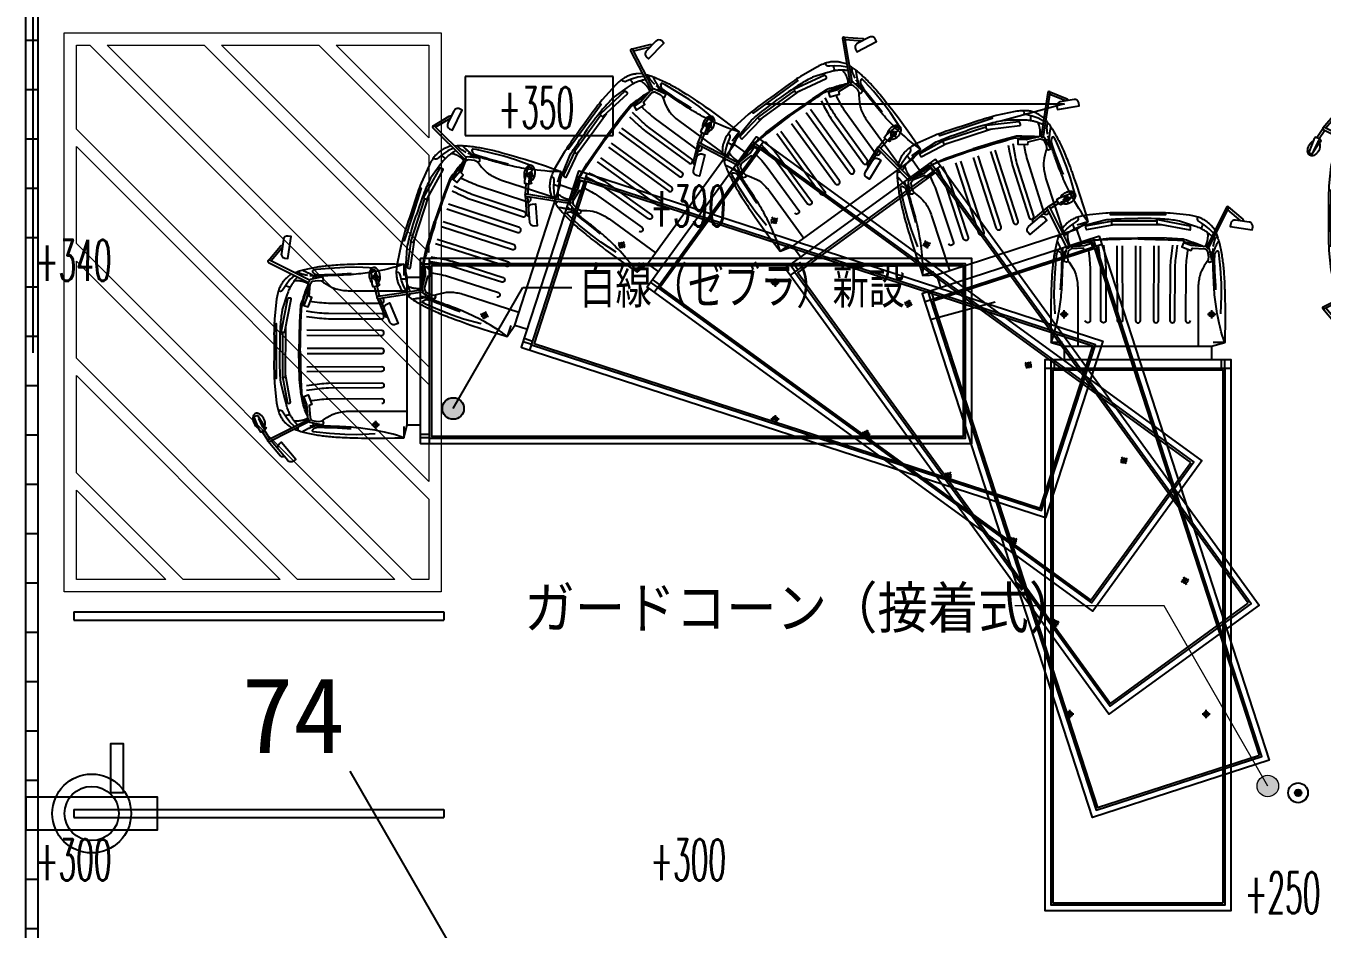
# Model space of a CAD drawing. Header units: millimetres. Extents: x 3721 to 423725, y 3529 to 115772.
# Drawn here: x 20824 to 36592, y 59407 to 70387 of the extents above; entities that cross this region are included whole.
import ezdxf
from ezdxf.enums import TextEntityAlignment as Align

# ---------------------------------------------------------------- set-up
doc = ezdxf.new("R2010")
doc.units = ezdxf.units.MM
doc.header["$LTSCALE"] = 0.2
doc.layers.get('Defpoints').update_dxf_attribs({"color": 40})
doc.layers.add('0-1', color=7, linetype='Continuous')
doc.layers.add('92 設備記述', color=3, linetype='Continuous')
doc.layers.add('改修範囲', color=1, linetype='Continuous', lineweight=9, true_color=0xff0000)
doc.layers.add('改修記述', color=1, linetype='Continuous', lineweight=9, true_color=0xff0000)
doc.styles.get("Standard").update_dxf_attribs({"font": 'simplex.shx', "width": 0.8, "height": 700, "bigfont": 'extfont2.shx'})
doc.styles.add('Standard-A', font='romans.shx', dxfattribs={"bigfont": 'extfont2.shx'})
doc.styles.add('ゴシック', font='MS Gothic.ttf', dxfattribs={"height": 4})
doc.styles.add('スタイル1', font='MS PGothic.ttf')

# ---------------------------------------------------------------- blocks, each defined once
blk = doc.blocks.new('4t-軌跡(CAD素材.com)')
at = {"color": 0, "linetype": 'ByBlock', "lineweight": -2}
for points in [[(-764.8437707707199, 196.861150735047), (-894.999913230291, 114.4798742569365), (-902.1974116670171, 109.4320180805771), (-906.3199292200588, 98.72457403426961), (-913.512363834845, 94.80938760377103), (-935.5738690723229, 110.1002770651758), (-960.4432534527296, 160.6314801481094), (-930.0628691507591, 182.3192385931579), (-787.430582663932, 238.3460273258243), (-774.9596500021144, 239.1174857965598), (-766.3827449843375, 234.5152247714796), (-757.6814681695396, 210.3841388541841), (-760.1675564273755, 199.0648978614699)], [(1060.018643010946, -8388.849307713775), (1060.018643010946, -1914.551628587509), (-1009.981356989025, -1914.551628587509), (-1009.981356989025, -8388.849307713775)]]:
    blk.add_lwpolyline(points, close=True, dxfattribs=at)
for points in [[(-935.5738690723229, 110.1002770651758), (-902.2375755867834, 134.4446054587752), (-795.4725893406867, 186.6385065985341)], [(-1061.177655271589, 74.57654487474792), (-952.3701022917085, 144.2279361521105)], [(-1042.906271460713, 50.65253829087669), (-939.0392010122741, 117.1413597606115)], [(962.3841133568058, -210.0291110836115), (914.523009516488, -154.9653193799822), (907.5343899671134, -147.1252836712156), (900.2835758626607, -139.5046064047856), (892.7474348441028, -132.0976473332485), (884.9028345524421, -124.8987662090585), (876.7266426285642, -117.9023227847574), (868.1957267135003, -111.1026768128722), (859.2857944820862, -104.4954414342137), (849.9679137448693, -98.08124334297463), (840.2119923462888, -91.86196262163139), (829.9879381308419, -85.83947935268952), (819.2656589429098, -80.01567361864), (808.0150626270188, -74.39242550198833), (796.2060570275498, -68.97161508524005), (783.8085499890003, -63.75512245085702), (770.7805715511931, -58.74629098912555), (757.0326405354281, -53.95431732155703), (742.4633979583887, -49.38986137737083), (726.9714848367585, -45.06358308587369), (710.4555421872501, -40.98614237625588), (692.8142110265471, -37.16819917778048), (673.946132371304, -33.62041341976874), (653.7499472382624, -30.35344503141096), (417.089611513351, -5.196256473944231), (389.4749317685055, -4.02452400567563), (361.08533498201, -2.951435595205112), (331.7688151292823, -1.980618823923578), (301.3361215932382, -1.120622862486925), (269.4490253871336, -0.3996832385819289), (235.7320529317221, 0.1490429306650185), (199.8097306478157, 0.04132927890896099), (25.018643010917, 0.04132927890896099), (-25.018643010917, -0.04132927890896099), (-69.9977233515383, 0.04077054946537828), (-111.269298934305, 0.5972264372758218), (-149.7724446259526, 0.4923985283021466), (-185.6947669098881, 0.1490429306650185), (-219.4117393652705, -0.3996832385819289), (-251.2988355713751, -1.120622862486925), (-281.7315291074192, -1.980618823923578), (-311.0480489601759, -2.951435595205112), (-339.4376457466715, -4.02452400567563), (-367.0523254914879, -5.196256473944231), (-604.0187864554609, -30.35344503141096), (-624.2149715885316, -33.62041341976874), (-643.0830502437457, -37.16819917778048), (-660.7243814044778, -40.98614237625588), (-677.2403240539861, -45.06358308587369), (-692.7322371755872, -49.38986137737083), (-707.3014797526266, -53.95431732155703), (-721.0494107683917, -58.74629098912555), (-734.0773892061989, -63.75512245085702), (-746.4748962447484, -68.97161508524005), (-758.2839018442173, -74.39242550198833), (-769.5344981601374, -80.01567361864), (-780.2567773480405, -85.83947935268952), (-790.4808315635164, -91.86196262163139), (-800.2367529620678, -98.08124334297463), (-809.5546336992848, -104.4954414342137), (-818.4645659306989, -111.1026768128722), (-826.9954818457918, -117.9023227847574), (-835.1716737696406, -124.8987662090585), (-843.0162740613305, -132.0976473332485), (-850.5524150798592, -139.5046064047856), (-857.8032291843119, -147.1252836712156), (-864.7918487337156, -154.9653193799822), (-871.541406087068, -163.0303537785876), (-911.0632065679383, -213.210739118138)], [(1276.905401176904, -98.75499939850124), (1118.784760167109, 35.86423135381847)], [(-893.9335622459621, -247.4930435785354), (-842.1376360153226, -193.8477726004712), (-780.9741943452827, -145.9925505494903), (-730.6866161004436, -113.6229760917558), (-708.5410191096744, -100.198367443496), (-702.4248897321377, -91.48865554673102), (-699.7872753772099, -78.67002161338314), (-700.8195384817809, -62.52867605161009), (-703.2835191222694, -52.69551445752222)], [(-875.1596314034396, -285.0661303843153), (-847.2124076786713, -262.0427514759576), (-838.5065691185737, -254.9746590968352), (-829.8715864264086, -248.1926626536369), (-821.250206394805, -241.6617826659131), (-812.5851758163335, -235.3470396533012), (-803.8192414836521, -229.2134541353225), (-794.8951501893316, -223.2260466315711), (-785.7556487259717, -217.3498376616408), (-776.3434838862013, -211.5498477450965), (-766.5946206662484, -205.7977864727363), (-756.41789687665, -200.0921197199423), (-745.7153685316007, -194.4380024333877), (-734.3890916452947, -188.8405895596588), (-722.3411222318973, -183.3050360453999), (-709.4735163056321, -177.8364968372262), (-695.688329880606, -172.4401268817674), (-680.8876189710718, -167.1210811256242), (-665.0189749530255, -161.8862328309988), (-648.2121306497575, -156.7493285221644), (-630.6423542464472, -151.725833039025), (-612.484913928216, -146.8312112214262), (-593.9150778802141, -142.0809279092573), (-575.108114287621, -137.490447942364), (-375.8118222509365, -85.54172506549367), (-352.442294606808, -82.980028710248), (-328.0442745655455, -80.63987424071092), (-302.5248522689071, -78.55394321298081), (-275.6513800066168, -76.74304042310541), (-246.6322586604656, -75.18046362679888), (-214.5361512602103, -73.82763381968107), (-178.4317208356078, -72.64597199743002), (-137.3876304164442, -71.59689915562194), (-90.4725430324761, -70.64183628993487), (-36.75512171351875, -69.74220439595956), (24.69597051070014, -68.85942446940317)], [(-746.2348057378404, -194.6620557402421), (-755.1668070025189, -170.8967498841594), (-761.352742948904, -152.3389420449457), (-767.3152148976369, -136.1403228488707)], [(360.809517321366, -2.503003601254022), (360.8021344586596, -26.87977089315973), (25.018643010917, -25.61235013421538), (-310.7648484368256, -26.87977089315973), (-310.772231299532, -2.503003601254022)], [(924.416140426023, -286.0160716585997), (915.0184988133988, -276.466818885332), (905.8052251966874, -269.3431288866341), (896.9435684614728, -262.0427514759576), (888.2377299013751, -254.9746590968352), (879.6027472092101, -248.1926626536369), (870.9813671775773, -241.6617826659131), (862.316336599135, -235.3470396533012), (853.5504022664245, -229.2134541353225), (844.626310972104, -223.2260466315711), (835.4868095087731, -217.3498376616408), (826.0746446690027, -211.5498477450965), (816.3257814490207, -205.7977864727363), (806.1490576594224, -200.0921197199423), (795.446529314373, -194.4380024333877), (784.120252428067, -188.8405895596588), (772.0722830146988, -183.3050360453999), (759.2046770884044, -177.8364968372262), (745.4194906634075, -172.4401268817674), (730.6187797538732, -167.1210811256242), (714.7501357358269, -161.8862328309988), (530.5212055754819, -100.5294806626116), (510.9004920431325, -97.35029822080833), (490.7158354049752, -94.22924988407613), (469.8743258026807, -91.19901720849884), (448.2830533780361, -88.29228175026219), (425.8491082727996, -85.54172506549367), (402.4795806286711, -82.980028710248), (378.0815605874086, -80.63987424071092), (352.5621382907702, -78.55394321298081), (325.6886660284799, -76.74304042310541), (296.6695446823287, -75.18046362679888), (264.5734372820443, -73.82763381968107), (228.4690068574419, -72.64597199743002), (187.4249164383073, -71.59689915562194), (140.5098290543392, -70.64183628993487), (86.79240773538186, -69.74220439595956), (25.34131551113387, -68.85942446940317)], [(943.6647230287344, -247.4930435785354), (891.868796798095, -193.8477726004712), (830.7053551280551, -145.9925505494903), (780.417776883216, -113.6229760917558), (758.2721798924758, -100.198367443496), (752.15605051491, -91.48865554673102), (749.5184361599822, -78.67002161338314), (750.5506992645533, -62.52867605161009), (753.0146799050417, -52.69551445752222)], [(795.9659665206418, -194.6620557402421), (804.8979677853204, -170.8967498841594), (811.0839037317055, -152.3389420449457), (817.0463756804384, -136.1403228488707)], [(-925.1516168006783, -251.5204223030159), (-928.8089037797326, -259.6919827517049), (-933.7667885543924, -271.548633804392), (-938.6165492514992, -283.9919781702556), (-943.3693332884723, -297.0960651844725), (-948.0362880827888, -310.9349441822633), (-952.6285610518098, -325.5826644988629), (-957.1572996130126, -341.1132754694336), (-961.6336511838163, -357.6008264292395), (-966.0626094898762, -375.0769546355805), (-970.42455348988, -393.4036490345534), (-974.6937084506644, -412.4004864944072), (-978.8442996391532, -431.8870438833474), (-982.850552322212, -451.6828980696082), (-986.6866917667357, -471.6076259214242), (-990.3269432396482, -491.4808043069861), (-993.7455320078152, -511.122010094572), (-996.9244157580397, -530.4023696186414), (-999.8764818569034, -549.3992070784807), (-1002.622350090896, -568.2413961396742), (-1005.182640246479, -587.0578104677625), (-1007.577972110172, -605.9773237282425), (-1009.828965468434, -625.1288095867421), (-1011.956240107786, -644.641141708802), (-1013.980415814687, -664.6431937599191), (-1015.918675744571, -685.2672760368077), (-1017.774456528496, -706.6594453603102), (-1019.54775816646, -728.9691951826026), (-1021.238580658464, -752.3460189555699), (-1022.846924004538, -776.9394101313592), (-1024.372788204651, -802.898862162001), (-1025.816173258805, -830.3738684994969), (-1027.177079167028, -859.5139225959065), (-1028.457224244819, -890.4388769601719), (-1029.66520006991, -923.1500203289543), (-1030.13730957704, -937.3485191084692)], [(-940.4673713850934, -287.6238048407467), (-924.450732550773, -292.0132587083717), (-910.1267574347294, -293.2394481941665), (-904.904402107597, -292.6547181466231)], [(-791.6858186239697, -412.4048056430074), (-793.7103025689285, -409.1687326953906), (-796.7743206423038, -404.0706452124359), (-799.2997421515611, -399.6497153085584), (-801.397618764764, -395.7450110272839), (-803.1790021500055, -392.1956004121821), (-804.7549439754075, -388.8405515068662), (-806.2197079467733, -385.5435830523566), (-807.6004059207771, -382.2670165796662), (-808.907361791833, -378.99782431723), (-810.1508994543838, -375.7229784936135), (-811.3413428027852, -372.429451337237), (-812.4890157315094, -369.1042150766079), (-813.6042421349412, -365.7342419402048), (-814.6973459074943, -362.3065041564769), (-815.7756193237874, -358.8131768689709), (-816.8342281792866, -355.2672468813762), (-817.8653066496918, -351.6869039123922), (-818.8609889107029, -348.090337680791), (-819.8134091379616, -344.4957379052576), (-820.7147015071969, -340.921294304535), (-821.5570001941087, -337.3851965973081), (-822.3324393743096, -333.9056345023782), (-823.0358571006655, -330.4926041714134), (-823.6729069343855, -327.1233274881888), (-824.2519463137869, -323.7668327694919), (-824.7813326772157, -320.3921483320228), (-825.2694234629889, -316.9683024926562), (-825.7245761094528, -313.4643235680342), (-826.1551480549533, -309.8492398750313), (-826.5694967377785, -306.0920797303479), (-826.9688511930144, -302.1195107094172), (-827.32592684259, -297.6887574222419), (-827.6063107050868, -292.5146837374705), (-827.7755897991738, -286.3121535237078), (-827.7993511434324, -278.7960306496461), (-827.6431817565608, -269.6811789838175), (-827.2726686571405, -258.682462395016), (-826.6533988637821, -245.5147447517593)], [(841.3587406406732, -412.4978984511145), (843.4414633517008, -409.1687326953906), (846.5054814251052, -404.0706452124359), (849.0309029343625, -399.6497153085584), (851.1287795475655, -395.7450110272839), (852.910162932807, -392.1956004121821), (854.486104758209, -388.8405515068662), (855.9508687295456, -385.5435830523566), (857.3315667035495, -382.2670165796662), (858.6385225746344, -378.99782431723), (859.8820602371561, -375.7229784936135), (861.0725035855867, -372.429451337237), (862.2201765143109, -369.1042150766079), (863.3354029177426, -365.7342419402048), (864.4285066902667, -362.3065041564769), (865.5067801065597, -358.8131768689709), (866.565388962088, -355.2672468813762), (867.5964674324932, -351.6869039123922), (868.5921496934752, -348.090337680791), (869.544569920763, -344.4957379052576), (870.4458622899983, -340.921294304535), (871.288160976881, -337.3851965973081), (872.0636001571111, -333.9056345023782), (872.7670178834669, -330.4926041714134), (873.404067717187, -327.1233274881888), (873.9831070965884, -323.7668327694919), (874.512493459988, -320.3921483320228), (875.0005842457904, -316.9683024926562), (875.4557368922542, -313.4643235680342), (875.8863088377257, -309.8492398750313), (876.30065752058, -306.0920797303479), (876.7000119758159, -302.1195107094172), (877.0570876253623, -297.6887574222419), (877.3374714878883, -292.5146837374705), (877.5067505819461, -286.3121535237078), (877.5305119262339, -278.7960306496461), (877.3743425393332, -269.6811789838175), (877.0038294399128, -258.682462395016), (876.3845596465835, -245.5147447517593)], [(941.6219994008861, -411.9573499687613), (944.7599716879049, -396.9121993525696), (947.4230448319722, -384.4050061124653), (949.6790615678619, -374.1066346623775), (951.5958646302315, -365.6879494161767), (953.2412967537675, -358.8198147877192), (954.6832006732147, -353.1730951909485), (955.9894191232597, -348.4186550396917), (957.227794838589, -344.2273587478776), (958.4546859087277, -340.3229799636683), (959.680511842409, -336.6409292721582), (960.9042075032339, -333.1695264928203), (962.1247077546868, -329.8970914450401), (963.3409474603686, -326.8119439482034), (964.551861483822, -323.9024038217685), (965.7563846886187, -321.1567908851357), (966.9534519382723, -318.5634249577342), (968.1424710204446, -316.1111415209671), (969.3247414192156, -313.7908387045827), (970.5020355427259, -311.5939303003179), (971.6761257991166, -309.5118300998947), (972.8487845965574, -307.5359518951227), (974.0217843431892, -305.6577094776658), (975.1968974471529, -303.8685166393334), (976.3758963166183, -302.1597871718768), (977.568129112522, -300.5176541569745), (978.8132470068085, -298.9071278362899), (980.1584769242472, -297.2879377413992), (981.6510457896366, -295.6198134039951), (983.3381805276877, -293.8624843556099), (985.267108063199, -291.9756801278781), (987.4850553208817, -289.9191302524632), (990.0392492255341, -287.6525642609122)], [(975.1889028226287, -251.5204223030159), (978.8461898016831, -259.6919827517049), (983.8040745763428, -271.548633804392), (988.6538352734497, -283.9919781702556), (993.4066193104227, -297.0960651844725), (998.0735741047392, -310.9349441822633), (1002.66584707376, -325.5826644988629), (1007.194585634963, -341.1132754694336), (1011.670937205767, -357.6008264292395), (1016.099895511827, -375.0769546355805), (1020.46183951183, -393.4036490345534), (1024.730994472615, -412.4004864944072), (1028.881585661104, -431.8870438833474), (1032.887838344162, -451.6828980696082), (1036.723977788686, -471.6076259214242), (1040.364229261599, -491.4808043069861), (1043.782818029766, -511.122010094572), (1046.96170177999, -530.4023696186414), (1049.913767878854, -549.3992070784807), (1052.659636112847, -568.2413961396742), (1055.21992626843, -587.0578104677625), (1057.615258132122, -605.9773237282425), (1059.866251490384, -625.1288095867421), (1061.993526129736, -644.641141708802), (1064.017701836638, -664.6431937599191), (1065.955961766522, -685.2672760368077), (1067.811742550446, -706.6594453603102), (1069.58504418841, -728.9691951826026), (1071.275866680415, -752.3460189555699), (1072.884210026488, -776.9394101313592), (1074.410074226602, -802.898862162001), (1075.853459280755, -830.3738684994969), (1077.214365188978, -859.5139225959065), (1078.49451026677, -890.4388769601719), (1079.702486091861, -923.1500203289543), (1080.17459559899, -937.3485191084692)], [(-982.7178079290461, -1230.022185515605), (-993.574658960526, -1008.461412177883), (-991.2884026562242, -859.7510449218389), (-979.4463774938922, -673.3685101315714), (-963.9270585126214, -518.2804041457202), (-957.7085498730448, -478.2303280921697), (-954.7043841681007, -471.0500710513079), (-950.4138560985302, -468.3273372173062), (-936.7942473543953, -468.3273372173062), (-927.5793230802374, -476.1785870616077), (-914.9315312980762, -489.1898580447232), (-910.5265843998786, -496.5009913308459), (-907.6152375621168, -504.6290798050395), (-904.4742829411844, -521.6627347028189), (-902.5206536122278, -575.4851037099361), (-903.7984026154882, -615.9809941077256), (-905.4593658902013, -650.8251787756308), (-906.7300105531613, -710.6696068764759), (-916.653774069724, -889.7045144110634), (-919.2611939404887, -938.3163259270586)], [(-887.9048515818868, -490.7294018429748), (-894.270536152253, -476.3232266289633), (-899.8473028478766, -463.7109514538242), (-904.7429377656808, -452.6452949471059), (-909.0652270026767, -442.8789757382983), (-912.9219566558168, -434.1647124570081), (-916.4209128220245, -426.2552237327982), (-919.6698815983109, -418.903228195144), (-922.7766490816284, -411.8614444736377), (-925.8551426903432, -404.89672538585), (-929.0438551285333, -397.8324605014277), (-932.4874204216612, -390.5061735780837), (-936.3304725951893, -382.7553883735454), (-940.7176456746383, -374.4176286454531), (-945.7935736854415, -365.3304181515196), (-951.7028906530904, -355.3312806494432), (-958.5902306030766, -344.2577398969079)], [(-902.2468228799553, -937.3485191084692), (-902.1434320013068, -935.6099139654762), (-900.4266677094711, -904.7175722932516), (-898.8698460461892, -874.8894992359055), (-897.4714623125183, -846.4985868227304), (-896.2270767446462, -819.8243594196902), (-895.1205093198951, -794.7728707392162), (-894.1326449507178, -771.1568068303968), (-893.2443685496837, -748.7888537422623), (-892.4365650292748, -727.4816975239446), (-891.690119301973, -707.0480242244448), (-890.9859162803186, -687.3005198928513), (-890.3048408768227, -668.0518705782088), (-889.6343620977568, -649.1626284471495), (-888.9882853244926, -630.6848101363066), (-888.3870000322204, -612.718298399901), (-887.8508956960432, -595.3629759921096), (-887.4003617911221, -578.7187256671532), (-887.0557877926476, -562.8854301791798), (-886.8375631757226, -547.9629722824393), (-886.7660774155374, -534.0512347310942), (-886.8556086405733, -521.203561717346), (-887.0959895925916, -509.287143185451), (-887.4709416667902, -498.1226305177042), (-887.9641862583085, -487.5306750963427), (-888.5594447622861, -477.3319283036326), (-889.2404385738628, -467.3470415218108), (-889.7052361109963, -457.5214708068452), (-889.8204581468453, -451.4147029073138), (-889.9740875279676, -444.3477513757753), (-890.1661242543632, -435.8366836617133)], [(-851.3880758720479, -469.2097415465214), (-855.2504459787015, -471.4455277690795), (-888.2484398090601, -491.3369812962846)], [(-811.1959768731758, -414.146558170949), (-810.7692786812113, -413.9333523093082), (-624.2853038206667, -399.9487450037741), (-529.9202800779749, -363.9074626230504), (-510.0686699096841, -415.883905777162), (-624.618916894673, -459.6346264851345), (-637.589160733376, -429.5931805972541), (-788.4045375684655, -438.1951513965978), (-813.2632755858212, -456.1184632034638), (-822.1290337812534, -465.5279527413441), (-833.412790205286, -535.4794353033722), (-826.3813555771922, -590.5038294493352), (-844.326150464607, -600.6019205726989), (-870.888939034412, -593.9790971349066), (-872.9173929865792, -576.9283724447378), (-845.8750624600943, -441.6262258362622), (-837.6056968305347, -427.3425529161359), (-837.1789986385411, -427.1293470544988)], [(24.12315171769296, -318.9730930750593), (-55.37895281340752, -320.5050403921705), (-126.5319803900929, -321.9560137518783), (-190.098338749769, -323.3595090735107), (-246.8404356298124, -324.7490222763663), (-297.5206787675415, -326.1580492798166), (-342.9014759004203, -327.6200860032041), (-383.7452347657963, -329.1686283658128), (-420.8143631010171, -330.8371722869997), (-454.7943791569996, -332.657728082042), (-486.0632432385028, -334.6563636500287), (-514.9220261638256, -336.8576612859251), (-542.613952118103, -351.7644608092014), (-563.2963602534874, -355.6950323901765), (-583.4459327416407, -359.9827821593426), (-603.1334901819209, -364.6347324670278), (-622.4298531736276, -369.6579056634437), (-641.4058423161478, -375.0593240989474), (-660.1322782087809, -380.8460101237506), (-678.679981450885, -387.0249860881813), (-697.1197726417595, -393.6032743425239), (-715.5986378096422, -400.6462751207073), (-732.6882264744345, -407.6792174881521)], [(25.91413430414104, -318.9730930750593), (105.4162388352706, -320.5050403921705), (176.5692664119561, -321.9560137518783), (240.1356247716321, -323.3595090735107), (296.8777216516464, -324.7490222763663), (347.5579647894047, -326.1580492798166), (392.9387619222834, -327.6200860032041), (433.7825207876303, -329.1686283658128), (470.8516491228802, -330.8371722869997), (504.8316651788627, -332.657728082042), (536.1005292603659, -334.6563636500287), (564.9593121856597, -336.8576612859251), (592.3451129009045, -351.7644608092014), (613.0275210362888, -355.6950323901765), (633.1770935244422, -359.9827821593426), (652.8646509646933, -364.6347324670278), (672.1610139564291, -369.6579056634437), (691.1370030989201, -375.0593240989474), (709.8634389915824, -380.8460101237506), (728.4111422336573, -387.0249860881813), (746.8509334245609, -393.6032743425239), (765.3297985924146, -400.6462751207073), (783.6042702475825, -408.1668368186583)], [(860.9271376559482, -414.146558170949), (860.5004394639836, -413.9333523093082), (674.0164646034391, -399.9487450037741), (579.6514408607472, -363.9074626230504), (559.7998306924565, -415.883905777162), (674.3500776774454, -459.6346264851345), (687.3203215161484, -429.5931805972541), (838.1356983512378, -438.1951513965978), (862.9944363685936, -456.1184632034638), (871.8601945640257, -465.5279527413441), (883.1439509880584, -535.4794353033722), (876.1125163599645, -590.5038294493352), (894.0573112473794, -600.6019205726989), (920.6200998171844, -593.9790971349066), (922.6485537693516, -576.9283724447378), (895.6062232428667, -441.6262258362622), (887.3368576133071, -427.3425529161359), (886.9101594213425, -427.1293470544988)], [(821.2278110555926, -411.1361238347235), (821.8902849313599, -411.4050482596431), (822.489686141329, -411.6256270800586), (823.0297432915104, -411.7981605666646), (823.5141849880602, -411.9229489901263), (823.9467398369598, -412.0002926212546), (824.3317259813921, -412.0311605351089), (824.6758197126765, -412.0191970242813), (824.9862868591881, -411.9687151856851), (825.2703932493023, -411.8840281163357), (825.5354047113942, -411.76944891319), (825.7885870738683, -411.6292906731178)], [(901.1192366548203, -469.2097415465141), (904.9816067615029, -471.4455277690795), (937.9796005918324, -491.3369812962846)], [(952.2841089019057, -937.3485191084692), (952.1807180232572, -935.6099139654762), (950.4639537314215, -904.7175722932516), (948.9071320681396, -874.8894992359055), (947.5087483344687, -846.4985868227304), (946.2643627665966, -819.8243594196902), (945.1577953418455, -794.7728707392162), (944.1699309726682, -771.1568068303968), (943.2816545716341, -748.7888537422623), (942.4738510512252, -727.4816975239446), (941.7274053239234, -707.0480242244448), (941.023202302269, -687.3005198928513), (940.3421268987731, -668.0518705782088), (939.6716481197072, -649.1626284471495), (939.025571346443, -630.6848101363066), (938.4242860541708, -612.718298399901), (937.8881817179936, -595.3629759921096), (937.4376478130725, -578.7187256671532), (937.093073814598, -562.8854301791798), (936.874849197673, -547.9629722824393), (936.8033634374879, -534.0512347310942), (936.8928946625238, -521.203561717346), (937.1332756145421, -509.287143185451), (937.5082276887406, -498.1226305177042), (938.0014722802589, -487.5306750963427), (938.5967307842366, -477.3319283036326), (939.2777245958132, -467.3470415218108), (939.7425221329468, -457.5214708068452), (939.8577441687958, -451.4147029073138), (940.0113735499181, -444.3477513757753), (940.2034102763137, -435.8366836617133)], [(937.6360123646882, -490.7294018429748), (944.0016969350545, -476.3232266289633), (949.5784636306489, -463.7109514538242), (954.4740985484823, -452.6452949471059), (958.7963877854781, -442.8789757382983), (962.6531174385891, -434.1647124570081), (966.152073604826, -426.2552237327982), (969.4010423811123, -418.903228195144), (972.5078098644008, -411.8614444736377), (975.5863034731155, -404.89672538585), (978.7750159113057, -397.8324605014277), (982.2185812044336, -390.5061735780837), (986.0616333779908, -382.7553883735454), (990.4488064574107, -374.4176286454531), (995.524734468243, -365.3304181515196), (1001.434051435892, -355.3312806494432), (1008.321391385849, -344.2577398969079)], [(1032.448968711818, -1230.022185515605), (1043.305819743298, -1008.461412177883), (1041.019563438997, -859.7510449218389), (1029.177538276694, -673.3685101315714), (1013.658219295394, -518.2804041457202), (1007.439710655817, -478.2303280921697), (1004.435544950873, -471.0500710513079), (1000.145016881332, -468.3273372173062), (986.5254081371677, -468.3273372173062), (977.3104838630097, -476.1785870616077), (964.6626920808485, -489.1898580447232), (960.257745182651, -496.5009913308459), (957.3463983448892, -504.6290798050395), (954.2054437239567, -521.6627347028189), (952.2518143950001, -575.4851037099361), (953.5295633982896, -615.9809941077256), (955.1905266729736, -650.8251787756308), (956.4611713359336, -710.6696068764759), (966.3849348524964, -889.7045144110634), (968.9923547232902, -938.3163259270586)], [(-888.1468581792869, -490.1817169228671), (-863.1827975913911, -528.2228197910663)], [(-827.7189189809578, -580.0367455870328), (-812.9877376450604, -601.0038863924638), (-784.7186976962112, -643.9727721285963), (-763.7366902922367, -678.9741723657571), (-748.709677226012, -707.5751908770544), (-738.3056202903826, -731.3429314355817), (-731.1924812782236, -751.8444978143598), (-726.0382219824387, -770.646993786555), (-721.7276770960743, -789.0748003156405), (-718.0131729128625, -807.4814071267392), (-714.8639086267649, -825.9775811353684), (-712.2490834317141, -844.6740892571324), (-710.1378965216136, -863.681698407534), (-708.499547090425, -883.1111755020902), (-707.3032343320519, -903.073287456391), (-706.518157440456, -923.6788011859244), (-706.277845104938, -1621.54613756913)], [(878.048391366392, -575.3546664399037), (858.8890888378228, -603.5644956739343), (832.2335334847885, -645.4546062035151), (812.3330926780036, -679.7328714121322), (797.9621118100331, -707.8952670372455), (787.8949362735293, -731.4377688163731), (780.9059114610573, -751.8563524869605), (775.7693827652402, -770.646993786555), (771.4588378788758, -789.0748003156405), (767.744333695664, -807.4814071267392), (764.5950694095663, -825.9775811353684), (761.9802442144864, -844.6740892571324), (759.8690573043859, -863.681698407534), (758.2307078731974, -883.1111755020902), (757.0343951148534, -903.073287456391), (756.2493182232574, -923.6788011859244), (756.0090058877395, -1621.54613756913)], [(937.368161612234, -490.9648357018523), (912.4616867206787, -525.9599480498073)], [(-1030.443859817242, -937.3485191084692), (-1031.445637777433, -978.5653244035566), (-1032.437105844394, -1021.398205464655), (-1033.406647947806, -1066.13166531342), (-1034.981356989025, -1114.301627883782), (-1034.981356989025, -1378.322088623514), (-1032.434130837573, -1471.406252233362), (-1030.008788075633, -1579.01959353737), (-999.0071531764843, -1489.05099963968), (-988.3513643294718, -1447.991215033857), (-974.4310051871726, -1391.682703470236), (-963.0450476975675, -1342.837194614702), (-953.7773385906912, -1300.217773278076), (-946.211724596491, -1262.58752427117), (-939.9320524450595, -1228.70953240485), (-934.522168866315, -1197.346882489939), (-929.6293489586533, -1167.41773873708), (-925.1545812937111, -1138.460582956068), (-921.0622828114574, -1110.168976356486), (-917.3168704518903, -1082.236480147876), (-913.8827611549495, -1054.356655539865), (-910.7243718606333, -1026.223063741978), (-907.8061195089394, -997.529265963858), (-905.0924210398371, -967.9688234150599), (-902.5533731201285, -937.3485191084692)], [(1080.481145839192, -937.3485191084692), (1081.482923799384, -978.5653244035566), (1082.474391866344, -1021.398205464655), (1083.443933969756, -1066.13166531342), (1085.018643010975, -1114.301627883782), (1085.018643010975, -1378.322088623514), (1082.471416859524, -1471.406252233362), (1080.046074097583, -1579.01959353737), (1049.044439198435, -1489.05099963968), (1038.388650351422, -1447.991215033857), (1024.468291209123, -1391.682703470236), (1013.082333719518, -1342.837194614702), (1003.814624612642, -1300.217773278076), (996.2490106184414, -1262.58752427117), (989.96933846701, -1228.70953240485), (984.5594548882655, -1197.346882489939), (979.6666349806037, -1167.41773873708), (975.1918673156615, -1138.460582956068), (971.0995688334078, -1110.168976356486), (967.3541564738407, -1082.236480147876), (963.9200471769, -1054.356655539865), (960.7616578825837, -1026.223063741978), (957.8434055308899, -997.529265963858), (955.1297070617875, -967.9688234150599), (952.590659142079, -937.3485191084692)], [(-891.3901289031637, -1579.016706206814), (-1030.314913314811, -1579.01959353737), (-871.4324480939686, -1621.54613756913), (-871.4324480939686, -1783.698905334932)], [(-871.4324480939686, -1621.54613756913), (921.1636088767409, -1621.54613756913), (1080.046074097583, -1579.01959353737), (941.1212896859361, -1579.016706206814)], [(921.1636088768573, -1621.54613756913), (921.1636088768573, -1783.698905334932)], [(-1104.981356989025, -1889.551628587509), (1155.018643010946, -1889.551628587509)], [(-1034.981356989025, -1889.551628587509), (-1034.981356989025, -8413.849307713775), (1085.018643010946, -8413.849307713775), (1085.018643010946, -1889.551628587509)], [(-1031.443091005014, -1889.551628587509), (-1031.443091005014, -1783.698905334932)], [(-991.4430910050141, -1889.551628587509), (-991.4430910050141, -1783.698905334932)], [(1041.480377026935, -1889.551628587509), (1041.480377026935, -1783.698905334932)], [(1081.480377026935, -1889.551628587509), (1081.480377026935, -1783.698905334932)]]:
    blk.add_lwpolyline(points, dxfattribs=at)
for points in [[(-894.999913230291, 114.4798742569365, 0.2291768049984026), (-790.683356334499, 127.515894465203, 0.1613515690306385), (-737.8677522656944, 183.4859011795998, 0.4626931686591522), (-765.5442214309151, 252.1324602104323, 0.123004528998382), (-802.6918425971962, 257.3713728100956, 0.07302055432825248), (-842.4285629529477, 248.9519195882749, 0.1140546297213871), (-898.9753027062543, 212.262638496697, 0.06841963241910276), (-916.0779860537587, 188.5853744329215)], [(-1178.169996715194, -57.03423767171626, -0.4142135623730787), (-1107.686088803879, -62.69274679930459), (-1083.707676406761, -90.85723650440559), (-1288.900653595294, -265.5524601544639), (-1312.879065992427, -237.3879704493702, -0.414213562373095), (-1307.220556864835, -166.9040625380367), (-1069.053599384337, 35.86423135381847)], [(-1072.037114783991, 72.72400719997313), (-1249.827793281089, -78.6417109084432, 0.353060018984549), (-1254.214693690068, -121.7764404870759)], [(1121.768275566763, 72.72400719997313), (1299.558954063876, -78.6417109084432, -0.2019816789270691), (1309.539153528123, -103.5169084920162, -0.2019816789270691)], [(-286.3133713650261, -101.7291766055942), (-591.2755958249472, -160.0376847921216, 0.2324410973854182), (-613.0914735304104, -174.0356277626634), (-610.6137109269766, -189.931041490061, 0.3265922731934958), (-596.7502095470409, -201.647895409762), (-263.036200838731, -141.5263922914964)], [(254.6912795647368, -101.4933448793963), (-285.5255874278519, -101.6977990491359, 0.4131776957412965), (-295.5217528476351, -111.6662034066758), (-295.5837293350633, -131.2820675305484, 0.4140753677810705), (-285.6200926352321, -141.3135965235051), (313.4445827263087, -143.4890176701947)], [(-770.5313025483192, -410.7103715661833, -0.04848322224379966), (-606.0409469376755, -350.5856188040634, -0.03530230971952785), (-435.1751563700818, -322.4938835294088), (-323.8827106118406, -310.7658608740239), (24.12315171769296, -303.3898692578514)], [(820.2624633310916, -410.7103715661833, 0.04848322224379966), (655.7721077204478, -350.5856188040634, 0.07244138969258347), (576.2006923607696, -322.4938835294088), (373.9199966336746, -310.7658608740239), (24.12315171769296, -303.3519093440336)], [(-579.8640599353093, -442.5411910828425), (-577.4764323322888, -460.0955791314118, -0.009805979292566373), (-576.7384768796182, -463.9475422893665), (-565.504432203059, -554.7942103978276, -0.0266581308969879), (-558.0801224208117, -661.0920509321295), (-554.4721447319171, -1311.379496274058, -0.8634990674076372), (-615.4053914768301, -1311.379496274058)], [(-395.8186038807471, -394.2856003785346), (-386.8675814133458, -460.0955791314118, -0.009805979292566373), (-386.1296259606752, -463.9475422893665), (-374.8955812841159, -554.7942103978276, -0.0266581308969879), (-367.4712715018686, -661.0920509321295), (-363.863293812974, -1311.379496274058, -0.8634990674076372), (-424.7965405578871, -1311.379496274058), (-428.4045182467817, -661.0920509321295, 0.0266581308969879), (-435.8288280289999, -554.7942103978276), (-447.0628727055882, -463.9475422893665, 0.009805979292566373), (-447.8008281582297, -460.0955791314118), (-456.7518506256602, -394.2856003785346)], [(-166.9858438900119, -401.0374665268901), (-163.3778662011173, -1311.379496274058, -0.8634990674076372), (-224.3111129460303, -1311.379496274058), (-227.9190906349249, -401.0374665268901)], [(-5.449778722875635, -403.8114711870512), (-5.449778722875635, -1311.379496274058, 0.9167387382499042), (55.48346802203741, -1311.847641542685), (55.48346802203741, -405.0161411467489)], [(217.0231299119623, -401.0374665268901), (213.4151522230677, -1311.379496274058, 0.8634990674076372), (274.3483989679808, -1311.379496274058), (277.9563766568754, -401.0374665268901)], [(445.8558899026975, -394.2856003785346), (436.9048674352671, -460.0955791314118, 0.009805979292566373), (436.1669119826256, -463.9475422893665), (424.9328673060372, -554.7942103978276, 0.0266581308969879), (417.508557523819, -661.0920509321295), (413.9005798349244, -1311.379496274058, 0.8634990674076372), (474.8338265798375, -1311.379496274058), (478.4418042687321, -661.0920509321295, -0.0266581308969879), (485.8661140509503, -554.7942103978276), (497.1001587275096, -463.9475422893665, -0.009805979292566373), (497.8381141801801, -460.0955791314118), (506.7891366476106, -394.2856003785346)], [(629.595220718169, -442.5411910828789), (627.2075931151485, -460.0955791314118, 0.009805979292566373), (626.469637662507, -463.9475422893665), (615.2355929859186, -554.7942103978276, 0.0266581308969879), (607.8112832037004, -661.0920509321295), (604.2033055148058, -1311.379496274058, 0.8634990674076372), (665.1365522597189, -1311.379496274058)]]:
    blk.add_lwpolyline(points, format="xyb", dxfattribs=at)
for points in [[(-838.5514319280774, -425.4498120078133), (-1078.410560398464, 54.59072562778965, -0.894638962321444), (-1051.574142249141, 67.9999262346173), (-811.7150137787539, -412.0406114009857, -0.860058965601119)], [(888.2825927108497, -425.4498120078133), (1128.141721181237, 54.59072562778965, 0.894638962321444), (1101.305303031913, 67.9999262346173), (861.4461745615263, -412.0406114009857, 0.860058965601119)], [(666.0616533637367, -173.5627811473023, 0.3681442637772814), (657.6529567060206, -163.6902053095182), (266.6968003876827, -85.95903410955361, 0.4411111116751301), (255.1291937611677, -95.14358903119137), (253.2144446702878, -122.9074508489648, 0.3890307372445136), (261.6410702660651, -133.4746670289969), (654.5119756752829, -209.4221620277604, 0.4605563000340634), (666.0616533637367, -199.5429667638746)], [(1154.018500912396, -131.3528837698468), (1148.677603602016, -167.9544897094092), (1415.33936709429, -206.8657084623192), (1420.680264404669, -170.2641025227567, 0.414213562373095), (1378.423757393597, -113.5685328967047), (1210.714070538452, -89.09637675876729, 0.414213562373095)], [(1150.018643010946, -1783.698905334932, -0.414213562373095), (1155.018643010946, -1788.698905334932), (1155.018643010946, -8484.958670721091), (-1104.981356989025, -8484.958670721091), (-1104.981356989025, -1788.698905334932, -0.414213562373095), (-1099.981356989025, -1783.698905334932)]]:
    blk.add_lwpolyline(points, format="xyb", close=True, dxfattribs=at)
at = {"layer": 'Defpoints', "color": 5}
for points in [[(-822.4813569890248, -1234.958670721069), (-922.4813569890248, -1234.958670721069)], [(-872.4813569890248, -1284.958670721069), (-872.4813569890248, -1184.958670721069)], [(972.5186430109752, -1234.958670721069), (872.5186430109752, -1234.958670721069)], [(922.5186430109752, -1284.958670721069), (922.5186430109752, -1184.958670721069)], [(-754.9813569890248, -6094.958670721087), (-854.9813569890248, -6094.958670721087)], [(-804.9813569890248, -6144.958670721087), (-804.9813569890248, -6044.958670721087)], [(905.0186430109752, -6094.958670721087), (805.0186430109752, -6094.958670721087)], [(855.0186430109752, -6144.958670721087), (855.0186430109752, -6044.958670721087)]]:
    blk.add_lwpolyline(points, dxfattribs=at)
for centre in [(-872.4813569890248, -1234.958670721069), (922.5186430109752, -1234.958670721069), (-804.9813569890248, -6094.958670721087), (855.0186430109752, -6094.958670721087)]:
    blk.add_circle(centre, 30, dxfattribs=at)

msp = doc.modelspace()

# ---------------------------------------------------------------- hatches: boundary and pattern name
h = msp.add_hatch(color=2)
h.dxf.hatch_style = 1
h.paths.add_polyline_path([(36259.97521709256, 61063.76854375959, 1), (36339.97521709256, 61063.76854375959, 1)])
at = {"layer": '92 設備記述'}
h = msp.add_hatch(color=8, dxfattribs=at)
h.dxf.hatch_style = 1
h.paths.add_polyline_path([(26152.76545255893, 65735.63019255069, 1), (25890.91666630079, 65735.63019255069, 1)])
at = {"layer": '改修記述'}
h = msp.add_hatch(color=256, dxfattribs=at)
h.dxf.hatch_style = 1
h.paths.add_polyline_path([(36062.57276643139, 61145.9249429761, 1), (35800.72398017325, 61145.9249429761, 1)])

# ---------------------------------------------------------------- linework, layer by layer
at = {"color": 2}
for radius in [120, 40]:
    msp.add_circle((36299.97521709256, 61063.76854375959), radius, dxfattribs=at)
at = {"layer": '0-1', "color": 8}
msp.add_line((20824.47670860786, 30011.46237636921), (20824.47670860786, 93012.18397636921), dxfattribs=at)
at = {"layer": '0-1', "color": 8, "linetype": 'Continuous'}
for p, q in [((20974.47670860786, 30314.7113763692), (20974.47670860786, 93012.18397636921)), ((20907.85470860783, 75012.18397636921), (20907.85470860783, 68812.18397636921)), ((20974.34830860782, 70211.46237636919), (20824.34830860782, 70211.46237636919)), ((26168.54050860781, 69773.2511763692), (26168.54050860781, 69053.2511763692)), ((27968.54050860781, 69773.2511763692), (26168.54050860781, 69773.2511763692)), ((27968.54050860781, 69053.2511763692), (27968.54050860781, 69773.2511763692)), ((20974.35990860785, 69611.46237636919), (20824.35990860785, 69611.46237636919)), ((29832.35630860785, 69438.0073763692), (33459.29630860779, 69438.0073763692)), ((33459.29630860779, 69438.0073763692), (32684.25430860784, 69230.34137636921)), ((20974.35990860785, 69011.46237636919), (20824.35990860785, 69011.46237636919)), ((26168.54050860781, 69053.2511763692), (27968.54050860781, 69053.2511763692)), ((20907.85470860783, 68812.18397636921), (20907.85470860783, 66412.18397636921)), ((20974.35990860785, 68411.46237636919), (20824.35990860785, 68411.46237636919)), ((20974.35990860785, 67811.46237636919), (20824.35990860785, 67811.46237636919)), ((20974.37170860782, 67211.46237636919), (20824.37170860782, 67211.46237636919)), ((32616.91490860784, 67026.80837636921), (31841.87590860785, 66819.1311763692)), ((20974.37170860782, 66611.46237636919), (20824.37170860782, 66611.46237636919)), ((20974.37170860782, 66011.46237636919), (20824.37170860782, 66011.46237636919)), ((20974.38330860785, 65411.46237636919), (20824.38330860785, 65411.46237636919)), ((20974.38330860785, 64811.46237636919), (20824.38330860785, 64811.46237636919)), ((20974.38330860785, 64211.46237636919), (20824.38330860785, 64211.46237636919)), ((20974.39490860782, 63611.46237636919), (20824.39490860782, 63611.46237636919)), ((21407.86110860785, 63262.1839763692), (25907.86110860785, 63262.1839763692)), ((21407.86110860785, 63262.1839763692), (21407.86110860785, 63162.1839763692)), ((25907.86110860785, 63262.1839763692), (25907.86110860785, 63162.1839763692)), ((21407.86110860785, 63162.1839763692), (25907.86110860785, 63162.1839763692)), ((20974.39490860782, 63011.46237636919), (20824.39490860782, 63011.46237636919)), ((20974.39490860782, 62411.46237636919), (20824.39490860782, 62411.46237636919)), ((20974.4067086078, 61811.4623763692), (20824.4067086078, 61811.4623763692)), ((20974.4067086078, 61211.4623763692), (20824.4067086078, 61211.4623763692)), ((24764.62170860782, 61327.0481763692), (26578.09170860786, 58186.0261763692)), ((21407.86110860785, 60862.1839763692), (21407.86110860785, 60762.1839763692)), ((21407.86110860785, 60862.1839763692), (25907.86110860785, 60862.1839763692)), ((21407.86110860785, 60762.1839763692), (25907.86110860785, 60762.1839763692)), ((25907.86110860785, 60862.1839763692), (25907.86110860785, 60762.1839763692)), ((20974.4067086078, 60611.46237636921), (20824.4067086078, 60611.46237636921)), ((20974.41830860783, 60011.46237636921), (20824.41830860783, 60011.46237636921)), ((20974.41830860783, 59411.46237636921), (20824.41830860783, 59411.46237636921))]:
    msp.add_line(p, q, dxfattribs=at)
for points in [[(21857.86110860785, 61062.1839763692), (21857.86110860785, 61662.1839763692), (22007.86110860785, 61662.1839763692), (22007.86110860785, 61062.1839763692), (21857.86110860785, 61062.1839763692), (21857.86110860785, 61062.1839763692)], [(20824.47670860786, 61012.1839763692), (20824.47670860786, 60612.1839763692), (22424.47670860786, 60612.1839763692), (22424.47670860786, 61012.1839763692), (20824.47670860786, 61012.1839763692), (20824.47670860786, 61012.1839763692)]]:
    msp.add_lwpolyline(points, close=True, dxfattribs=at)
for radius in [479.732, 329.732]:
    msp.add_circle((21624.47670860786, 60812.1839763692), radius, dxfattribs=at)
at = {"layer": '92 設備記述', "color": 8}
for p, q in [((26021.84105942986, 65735.63019255069), (26870.14643174945, 67204.93819774181)), ((26870.1464317494, 67204.93819774178), (27464.46175340121, 67204.93819774181))]:
    msp.add_line(p, q, dxfattribs=at)
msp.add_circle((26021.84105942986, 65735.63019255069), 130.9243931290694, dxfattribs=at)
at = {"layer": '改修範囲', "color": 8}
for p, q in [((25724.31547400169, 66028.65621337874), (21600.13023809897, 70152.84144928149)), ((25724.31547400169, 66240.78824773472), (21812.26227245491, 70152.84144928149)), ((25724.31547400169, 67421.78753476447), (22993.2615594847, 70152.84144928149)), ((25724.31547400169, 67633.91956912045), (23205.39359384065, 70152.84144928149)), ((25724.31547400169, 68814.91885615021), (24386.39288087044, 70152.84144928149)), ((25724.31547400169, 69027.05089050619), (24598.52491522639, 70152.84144928149)), ((25724.31547400169, 64847.65692634897), (21438.60209347447, 69133.3703068762)), ((25724.31547400169, 64635.52489199301), (21438.60209347447, 68921.23827252022)), ((25522.74951010646, 63656.09156885847), (21438.60209347447, 67740.23898549046)), ((25310.61747575051, 63656.09156885846), (21438.60209347447, 67528.10695113448)), ((24129.61818872072, 63656.09156885847), (21438.60209347447, 66347.10766410473)), ((23917.48615436477, 63656.09156885846), (21438.60209347447, 66134.97562974875)), ((22736.48686733498, 63656.09156885847), (21438.60209347447, 64953.97634271898)), ((22524.35483297904, 63656.09156885846), (21438.60209347447, 64741.84430836303))]:
    msp.add_line(p, q, dxfattribs=at)
msp.add_lwpolyline([(21288.60209347447, 70302.84144928149), (25874.31547400169, 70302.84144928149), (25874.31547400169, 63506.09156885847), (21288.60209347447, 63506.09156885847)], close=True, dxfattribs=at)
for points in [[(21438.60209347447, 69133.3703068762), (21438.60209347447, 70152.84144928149), (21600.13023809897, 70152.84144928149)], [(21812.26227245491, 70152.84144928149), (22993.2615594847, 70152.84144928149)], [(23205.39359384065, 70152.84144928149), (24386.39288087044, 70152.84144928149)], [(24598.52491522639, 70152.84144928149), (25724.31547400169, 70152.84144928149), (25724.31547400169, 69027.05089050619)], [(21438.60209347447, 67740.23898549046), (21438.60209347447, 68921.23827252022)], [(25724.31547400169, 68814.91885615021), (25724.31547400169, 67633.91956912045)], [(21438.60209347447, 66347.10766410473), (21438.60209347447, 67528.10695113448)], [(25724.31547400169, 67421.78753476447), (25724.31547400169, 66240.78824773472)], [(21438.60209347447, 64953.97634271898), (21438.60209347447, 66134.97562974875)], [(25724.31547400169, 66028.65621337874), (25724.31547400169, 64847.65692634897)], [(22524.35483297904, 63656.09156885847), (21438.60209347447, 63656.09156885847), (21438.60209347447, 64741.84430836303)], [(25724.31547400169, 64635.52489199301), (25724.31547400169, 63656.09156885847), (25522.74951010646, 63656.09156885847)], [(23917.48615436477, 63656.09156885847), (22736.48686733498, 63656.09156885847)], [(25310.61747575051, 63656.09156885847), (24129.61818872072, 63656.09156885847)]]:
    msp.add_lwpolyline(points, dxfattribs=at)
at = {"layer": '改修記述'}
for p, q in [((34669.86865316736, 63335.65697178832), (32853.75170331768, 63335.65697178832)), ((35931.64837330232, 61145.9249429761), (34669.86865316736, 63335.65697178832))]:
    msp.add_line(p, q, dxfattribs=at)
msp.add_circle((35931.64837330232, 61145.9249429761), 130.9243931290694, dxfattribs=at)

# ---------------------------------------------------------------- block references
at = {"layer": 'Defpoints', "color": 8}
for p, rotation in [((29906.1188859088, 69531.7104005512), 36.00000000000003), ((27586.56431809833, 69154.46831907301), 53.99999999999999), ((32228.72058669725, 69173.70715952826), 18.00000000000011), ((25497.11104565012, 68078.90799842904), 72), ((23842.28931294839, 66410.31277667319), 90.00000000000001)]:
    msp.add_blockref('4t-軌跡(CAD素材.com)', p, dxfattribs=dict(at, rotation=rotation))
at = {"layer": 'Defpoints', "color": 8, "xscale": -1, "rotation": 90}
msp.add_blockref('4t-軌跡(CAD素材.com)', (36674.07929976929, 68074.12214041526), dxfattribs=at)
at = {"layer": 'Defpoints', "color": 8}
msp.add_blockref('4t-軌跡(CAD素材.com)', (34327.01698347295, 68115.50244759084), dxfattribs=at)

# ---------------------------------------------------------------- texts
at = {"layer": '0-1', "color": 8, "width": 0.5}
for s, p in [('+350', (26569.98050860781, 69144.2191763692)), ('+390', (28418.21590860782, 67949.3533763692)), ('+340', (20943.13650860783, 67288.49654791216)), ('+300', (20943.13650860783, 60000.32437636921)), ('+300', (28418.21590860782, 60000.32437636921)), ('+250', (35649.05230860785, 59600.38777636921))]:
    msp.add_text(s, height=500, rotation=359.8399999999994, dxfattribs=at).set_placement(p)
at = {"layer": '92 設備記述', "color": 8, "style": 'Standard-A', "width": 0.8}
msp.add_text('白線（ゼブラ）新設', height=500, dxfattribs=at).set_placement((27556.46777488524, 67212.30974731417), align=Align.MIDDLE_LEFT)
at = {"layer": 'Defpoints', "color": 8, "style": 'ゴシック'}
msp.add_text('74', height=919.9999999999999, dxfattribs=at).set_placement((23450.55420559272, 61548.93794710491))
at = {"layer": '改修記述', "style": 'スタイル1', "width": 0.9}
msp.add_text('ガードコーン（接着式）', height=500, dxfattribs=at).set_placement((26886.3378187469, 63314.10024324313), align=Align.MIDDLE_LEFT)

doc.saveas('drawing.dxf')
